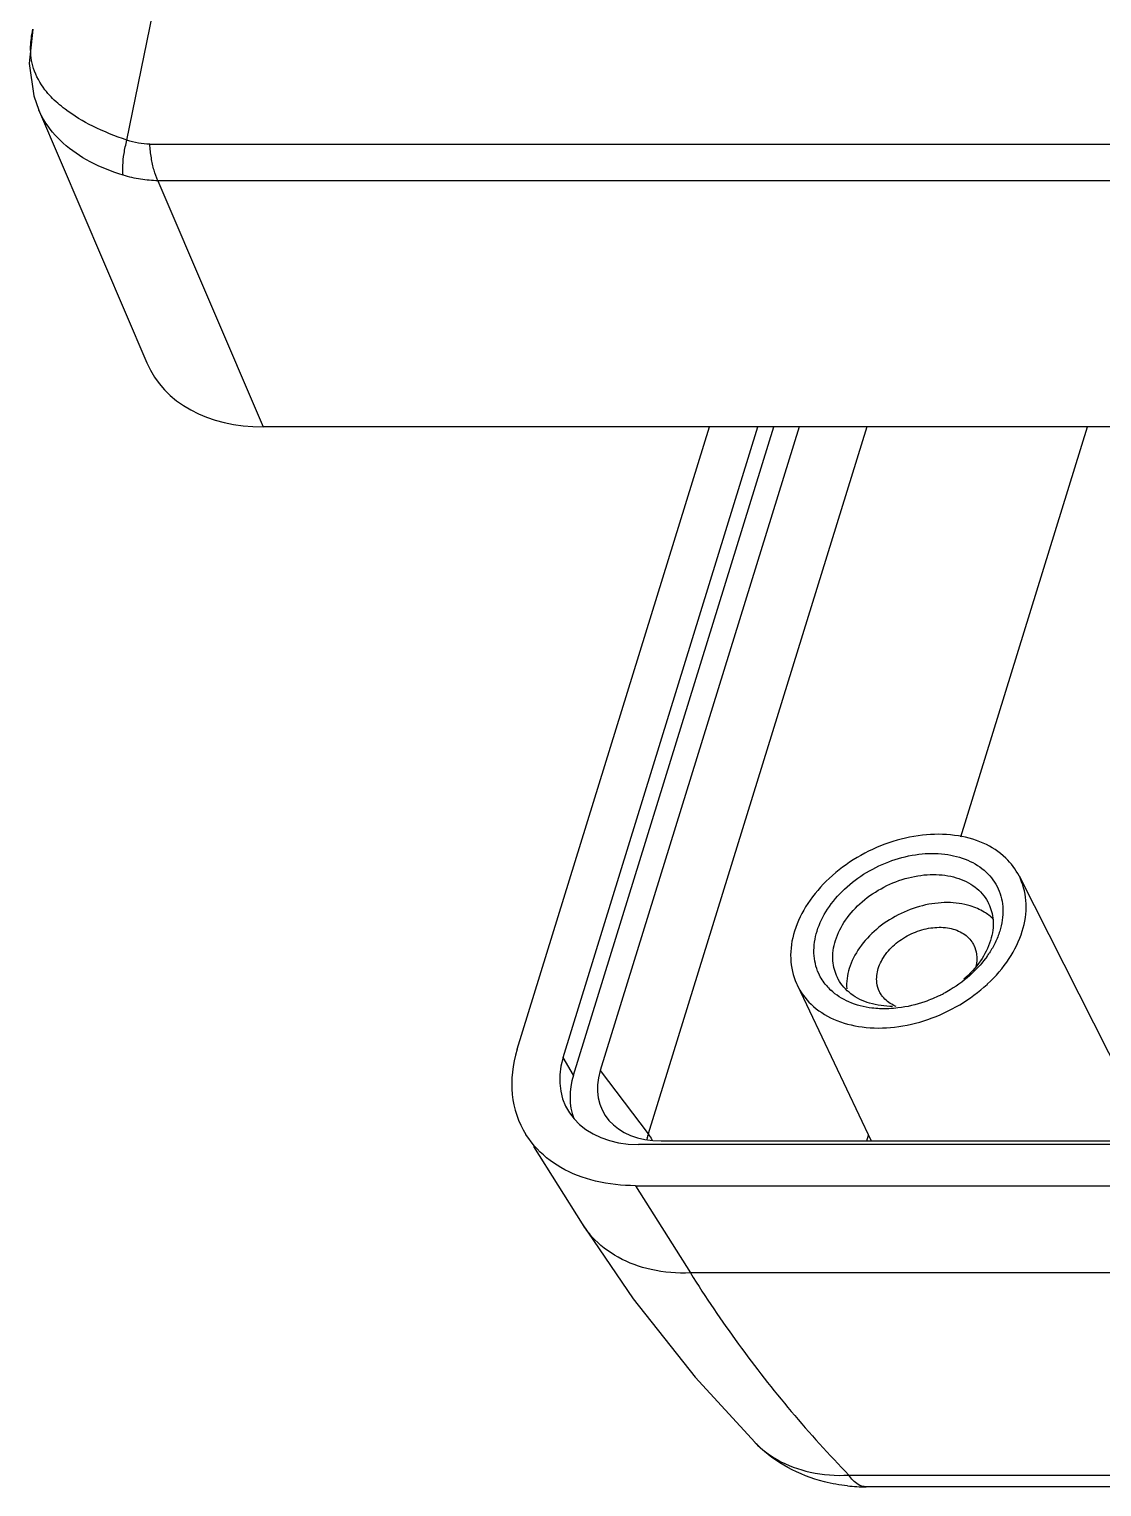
# Model space of a CAD drawing. Header units: inches. Extents: x -219 to 252, y -99 to 210.
# Drawn here: x -75.57 to -56.68, y -78.75 to -53.08 of the extents above; entities that cross this region are included whole.
import ezdxf

# ---------------------------------------------------------------- set-up
doc = ezdxf.new("R2010")
doc.units = ezdxf.units.IN
doc.header["$MEASUREMENT"] = 0

# ---------------------------------------------------------------- blocks, each defined once
blk = doc.blocks.new('block 2998')
at = {"color": 7, "lineweight": 25, "true_color": 0xffffff}
blk.add_lwpolyline([(-75.507, -53.077), (-75.572, -53.681), (-75.492, -54.249), (-75.402, -54.5)], dxfattribs=at)
blk = doc.blocks.new('block 3005')
at = {"color": 7, "lineweight": 25, "true_color": 0xffffff}
blk.add_lwpolyline([(-62.789, -77.97), (-62.788, -77.971)], dxfattribs=at)
blk = doc.blocks.new('block 3006')
at = {"color": 7, "lineweight": 25, "true_color": 0xffffff}
blk.add_lwpolyline([(-65.515, -71.417), (-64.669, -72.533)], dxfattribs=at)
blk = doc.blocks.new('block 3007')
at = {"color": 7, "lineweight": 25, "true_color": 0xffffff}
blk.add_lwpolyline([(-66.675, -72.742), (-66.824, -72.541)], dxfattribs=at)
blk = doc.blocks.new('block 3008')
at = {"color": 7, "lineweight": 25, "true_color": 0xffffff}
blk.add_lwpolyline([(-65.831, -74.118), (-64.934, -75.438), (-63.841, -76.819), (-62.788, -77.97)], dxfattribs=at)
blk = doc.blocks.new('block 3009')
at = {"color": 7, "lineweight": 25, "true_color": 0xffffff}
blk.add_lwpolyline([(-66.691, -72.752), (-65.83, -74.119)], dxfattribs=at)
blk = doc.blocks.new('block 3010')
at = {"color": 7, "lineweight": 25, "true_color": 0xffffff}
blk.add_lwpolyline([(-64.895, -73.445), (-63.926, -74.982)], dxfattribs=at)
blk = doc.blocks.new('block 3011')
at = {"color": 7, "lineweight": 25, "true_color": 0xffffff}
blk.add_lwpolyline([(-65.985, -71.5), (-66.168, -71.185)], dxfattribs=at)
blk = doc.blocks.new('block 3012')
at = {"color": 7, "lineweight": 25, "true_color": 0xffffff}
blk.add_lwpolyline([(-75.406, -54.49), (-73.498, -58.953)], dxfattribs=at)
blk = doc.blocks.new('block 3013')
at = {"color": 7, "lineweight": 25, "true_color": 0xffffff}
blk.add_lwpolyline([(-73.305, -55.744), (-71.45, -60.081)], dxfattribs=at)
blk = doc.blocks.new('block 3016')
at = {"color": 7, "lineweight": 25, "true_color": 0xffffff}
blk.add_lwpolyline([(-73.851, -55.03), (-73.142, -51.554)], dxfattribs=at)
blk = doc.blocks.new('block 3028')
at = {"color": 7, "lineweight": 25, "true_color": 0xffffff}
blk.add_lwpolyline([(-62.048, -69.908), (-60.742, -72.656)], dxfattribs=at)
blk = doc.blocks.new('block 3032')
at = {"color": 7, "lineweight": 25, "true_color": 0xffffff}
blk.add_lwpolyline([(-58.138, -67.989), (-55.774, -72.656)], dxfattribs=at)
blk = doc.blocks.new('block 3036')
at = {"color": 7, "lineweight": 25, "true_color": 0xffffff}
blk.add_lwpolyline([(-66.977, -71.043), (-63.59, -60.081)], dxfattribs=at)
blk = doc.blocks.new('block 3037')
at = {"color": 7, "lineweight": 25, "true_color": 0xffffff}
blk.add_lwpolyline([(-66.168, -71.185), (-62.737, -60.081)], dxfattribs=at)
blk = doc.blocks.new('block 3038')
at = {"color": 7, "lineweight": 25, "true_color": 0xffffff}
blk.add_lwpolyline([(-65.985, -71.5), (-62.456, -60.081)], dxfattribs=at)
blk = doc.blocks.new('block 3039')
at = {"color": 7, "lineweight": 25, "true_color": 0xffffff}
blk.add_lwpolyline([(-62.012, -60.081), (-65.515, -71.417)], dxfattribs=at)
blk = doc.blocks.new('block 3047')
at = {"color": 7, "lineweight": 25, "true_color": 0xffffff}
blk.add_lwpolyline([(-60.821, -60.081), (-64.669, -72.533)], dxfattribs=at)
blk = doc.blocks.new('block 3048')
at = {"color": 7, "lineweight": 25, "true_color": 0xffffff}
blk.add_lwpolyline([(-60.82, -72.656), (-60.789, -72.557)], dxfattribs=at)
blk = doc.blocks.new('block 3049')
at = {"color": 7, "lineweight": 25, "true_color": 0xffffff}
blk.add_lwpolyline([(-59.165, -67.303), (-56.934, -60.081)], dxfattribs=at)
blk = doc.blocks.new('block 3057')
at = {"color": 7, "lineweight": 25, "true_color": 0xffffff}
blk.add_lwpolyline([(29.591, -78.748), (-60.832, -78.748)], dxfattribs=at)
blk = doc.blocks.new('block 3058')
at = {"color": 7, "lineweight": 25, "true_color": 0xffffff}
blk.add_lwpolyline([(-61.136, -78.543), (29.287, -78.543)], dxfattribs=at)
blk = doc.blocks.new('block 3059')
at = {"color": 7, "lineweight": 25, "true_color": 0xffffff}
blk.add_lwpolyline([(27.713, -74.982), (-63.926, -74.982)], dxfattribs=at)
blk = doc.blocks.new('block 3068')
at = {"color": 7, "lineweight": 25, "true_color": 0xffffff}
blk.add_lwpolyline([(-64.891, -73.445), (26.996, -73.445)], dxfattribs=at)
blk = doc.blocks.new('block 3069')
at = {"color": 7, "lineweight": 25, "true_color": 0xffffff}
blk.add_lwpolyline([(27.392, -72.719), (-64.838, -72.719)], dxfattribs=at)
blk = doc.blocks.new('block 3070')
at = {"color": 7, "lineweight": 25, "true_color": 0xffffff}
blk.add_lwpolyline([(-64.441, -72.656), (27.56, -72.656)], dxfattribs=at)
blk = doc.blocks.new('block 3110')
at = {"color": 7, "lineweight": 25, "true_color": 0xffffff}
blk.add_lwpolyline([(20.439, -60.081), (-71.45, -60.081)], dxfattribs=at)
blk = doc.blocks.new('block 3125')
at = {"color": 7, "lineweight": 25, "true_color": 0xffffff}
blk.add_lwpolyline([(18.258, -55.744), (-73.305, -55.744)], dxfattribs=at)
blk = doc.blocks.new('block 3126')
at = {"color": 7, "lineweight": 25, "true_color": 0xffffff}
blk.add_lwpolyline([(-73.447, -55.102), (18.116, -55.102)], dxfattribs=at)
blk = doc.blocks.new('block 3366')
at = {"color": 7, "lineweight": 25, "true_color": 0xffffff}
blk.add_open_spline([(-61.158, -78.732), (-61.05, -78.743), (-60.941, -78.749), (-60.832, -78.749)], degree=3, dxfattribs=at)
blk = doc.blocks.new('block 3367')
at = {"color": 7, "lineweight": 25, "true_color": 0xffffff}
blk.add_open_spline([(-59.53, -70.093), (-59.51, -70.083), (-59.49, -70.073), (-59.471, -70.062)], degree=3, dxfattribs=at)
blk = doc.blocks.new('block 3368')
at = {"color": 7, "lineweight": 25, "true_color": 0xffffff}
blk.add_open_spline([(-58.702, -69.406), (-58.688, -69.387), (-58.675, -69.368), (-58.662, -69.348)], degree=3, dxfattribs=at)
blk = doc.blocks.new('block 3369')
at = {"color": 7, "lineweight": 25, "true_color": 0xffffff}
blk.add_open_spline([(-64.669, -72.533), (-64.677, -72.56), (-64.685, -72.588), (-64.691, -72.616)], degree=3, dxfattribs=at)
blk = doc.blocks.new('block 3370')
at = {"color": 7, "lineweight": 25, "true_color": 0xffffff}
blk.add_open_spline([(-64.669, -72.533), (-64.678, -72.566), (-64.686, -72.599), (-64.692, -72.632)], degree=3, dxfattribs=at)
blk = doc.blocks.new('block 3371')
at = {"color": 7, "lineweight": 25, "true_color": 0xffffff}
blk.add_open_spline([(-61.531, -69.92), (-61.507, -69.949), (-61.482, -69.975), (-61.455, -70.001)], degree=3, dxfattribs=at)
blk = doc.blocks.new('block 3372')
at = {"color": 7, "lineweight": 25, "true_color": 0xffffff}
blk.add_open_spline([(-58.67, -68.68), (-58.696, -68.661), (-58.723, -68.642), (-58.75, -68.625)], degree=3, dxfattribs=at)
blk = doc.blocks.new('block 3373')
at = {"color": 7, "lineweight": 25, "true_color": 0xffffff}
blk.add_open_spline([(-58.586, -68.754), (-58.612, -68.728), (-58.641, -68.703), (-58.67, -68.68)], degree=3, dxfattribs=at)
blk = doc.blocks.new('block 3374')
at = {"color": 7, "lineweight": 25, "true_color": 0xffffff}
blk.add_open_spline([(-64.668, -72.532), (-64.647, -72.567), (-64.625, -72.601), (-64.603, -72.636)], degree=3, dxfattribs=at)
blk = doc.blocks.new('block 3481')
at = {"color": 7, "lineweight": 25, "true_color": 0xffffff}
blk.add_open_spline([(-58.932, -69.211), (-58.908, -69.26), (-58.892, -69.314), (-58.885, -69.369), (-58.876, -69.441), (-58.883, -69.514), (-58.9, -69.584)], degree=3, knots=[0, 0, 0, 0, 1, 1, 1, 2, 2, 2, 2], dxfattribs=at)
blk = doc.blocks.new('block 3482')
at = {"color": 7, "lineweight": 25, "true_color": 0xffffff}
blk.add_open_spline([(-58.675, -68.473), (-58.63, -68.564), (-58.604, -68.666), (-58.596, -68.767)], degree=3, dxfattribs=at)
blk = doc.blocks.new('block 3483')
at = {"color": 7, "lineweight": 25, "true_color": 0xffffff}
blk.add_open_spline([(-58.596, -68.767), (-58.592, -68.827), (-58.594, -68.887), (-58.601, -68.946)], degree=3, dxfattribs=at)
blk = doc.blocks.new('block 3484')
at = {"color": 7, "lineweight": 25, "true_color": 0xffffff}
blk.add_open_spline([(-58.601, -68.946), (-58.609, -69.007), (-58.622, -69.067), (-58.64, -69.126)], degree=3, dxfattribs=at)
blk = doc.blocks.new('block 3485')
at = {"color": 7, "lineweight": 25, "true_color": 0xffffff}
blk.add_open_spline([(-58.138, -67.989), (-58.197, -67.872), (-58.278, -67.765), (-58.373, -67.674), (-58.488, -67.563), (-58.623, -67.477), (-58.768, -67.412), (-58.928, -67.341), (-59.099, -67.296), (-59.272, -67.274), (-59.461, -67.249), (-59.652, -67.25), (-59.841, -67.272), (-60.042, -67.294), (-60.239, -67.341), (-60.43, -67.406), (-60.626, -67.473), (-60.814, -67.56), (-60.992, -67.666), (-61.167, -67.77), (-61.332, -67.893), (-61.482, -68.032), (-61.624, -68.165), (-61.753, -68.313), (-61.86, -68.477), (-61.959, -68.627), (-62.04, -68.79), (-62.093, -68.961)], degree=3, knots=[0, 0, 0, 0, 1, 1, 1, 2, 2, 2, 3, 3, 3, 4, 4, 4, 5, 5, 5, 6, 6, 6, 7, 7, 7, 8, 8, 8, 9, 9, 9, 9], dxfattribs=at)
blk = doc.blocks.new('block 3487')
at = {"color": 7, "lineweight": 25, "true_color": 0xffffff}
blk.add_open_spline([(-61.158, -78.732), (-61.296, -78.718), (-61.432, -78.694), (-61.566, -78.66), (-61.79, -78.604), (-62.008, -78.52), (-62.211, -78.409), (-62.404, -78.302), (-62.584, -78.17), (-62.741, -78.017), (-62.757, -78.002), (-62.773, -77.986), (-62.789, -77.97)], degree=3, knots=[0, 0, 0, 0, 1, 1, 1, 2, 2, 2, 3, 3, 3, 4, 4, 4, 4], dxfattribs=at)
blk = doc.blocks.new('block 3493')
at = {"color": 7, "lineweight": 25, "true_color": 0xffffff}
blk.add_open_spline([(-62.093, -68.961), (-62.141, -69.116), (-62.166, -69.28), (-62.16, -69.444), (-62.154, -69.596), (-62.12, -69.747), (-62.059, -69.885), (-62.055, -69.892), (-62.052, -69.9), (-62.048, -69.908)], degree=3, knots=[0, 0, 0, 0, 1, 1, 1, 2, 2, 2, 3, 3, 3, 3], dxfattribs=at)
blk = doc.blocks.new('block 3494')
at = {"color": 7, "lineweight": 25, "true_color": 0xffffff}
blk.add_open_spline([(-58.64, -69.126), (-58.68, -69.253), (-58.742, -69.375), (-58.818, -69.485)], degree=3, dxfattribs=at)
blk = doc.blocks.new('block 3495')
at = {"color": 7, "lineweight": 25, "true_color": 0xffffff}
blk.add_open_spline([(-58.818, -69.485), (-58.901, -69.605), (-59.001, -69.714), (-59.112, -69.809)], degree=3, dxfattribs=at)
blk = doc.blocks.new('block 3496')
at = {"color": 7, "lineweight": 25, "true_color": 0xffffff}
blk.add_open_spline([(-60.365, -70.287), (-60.501, -70.287), (-60.638, -70.27), (-60.769, -70.23), (-60.887, -70.195), (-61.001, -70.141), (-61.099, -70.065), (-61.189, -69.996), (-61.267, -69.908), (-61.322, -69.809), (-61.327, -69.799), (-61.332, -69.789), (-61.337, -69.779)], degree=3, knots=[0, 0, 0, 0, 1, 1, 1, 2, 2, 2, 3, 3, 3, 4, 4, 4, 4], dxfattribs=at)
blk = doc.blocks.new('block 3497')
at = {"color": 7, "lineweight": 25, "true_color": 0xffffff}
blk.add_open_spline([(-60.301, -70.289), (-60.329, -70.278), (-60.356, -70.265), (-60.381, -70.25), (-60.451, -70.21), (-60.514, -70.156), (-60.559, -70.09), (-60.573, -70.07), (-60.585, -70.05), (-60.595, -70.028)], degree=3, knots=[0, 0, 0, 0, 1, 1, 1, 2, 2, 2, 3, 3, 3, 3], dxfattribs=at)
blk = doc.blocks.new('block 3517')
at = {"color": 7, "lineweight": 25, "true_color": 0xffffff}
blk.add_open_spline([(-63.926, -74.982), (-64.157, -74.99), (-64.391, -74.972), (-64.617, -74.922), (-64.819, -74.877), (-65.016, -74.806), (-65.197, -74.706), (-65.369, -74.611), (-65.528, -74.489), (-65.66, -74.343), (-65.723, -74.273), (-65.779, -74.198), (-65.829, -74.119)], degree=3, knots=[0, 0, 0, 0, 1, 1, 1, 2, 2, 2, 3, 3, 3, 4, 4, 4, 4], dxfattribs=at)
blk = doc.blocks.new('block 3519')
at = {"color": 7, "lineweight": 25, "true_color": 0xffffff}
blk.add_open_spline([(-63.926, -74.982), (-63.659, -75.409), (-63.376, -75.826), (-63.08, -76.233), (-62.784, -76.64), (-62.473, -77.036), (-62.149, -77.421), (-61.825, -77.807), (-61.487, -78.181), (-61.136, -78.543)], degree=3, knots=[0, 0, 0, 0, 1, 1, 1, 2, 2, 2, 3, 3, 3, 3], dxfattribs=at)
blk = doc.blocks.new('block 3540')
at = {"color": 7, "lineweight": 25, "true_color": 0xffffff}
blk.add_open_spline([(-62.788, -77.971), (-62.674, -78.087), (-62.542, -78.188), (-62.4, -78.268), (-62.218, -78.372), (-62.019, -78.444), (-61.814, -78.489), (-61.592, -78.538), (-61.363, -78.554), (-61.136, -78.543)], degree=3, knots=[0, 0, 0, 0, 1, 1, 1, 2, 2, 2, 3, 3, 3, 3], dxfattribs=at)
blk = doc.blocks.new('block 3542')
at = {"color": 7, "lineweight": 25, "true_color": 0xffffff}
blk.add_open_spline([(-64.891, -73.445), (-65.129, -73.445), (-65.367, -73.42), (-65.599, -73.364), (-65.812, -73.312), (-66.018, -73.234), (-66.208, -73.124), (-66.383, -73.022), (-66.544, -72.894), (-66.675, -72.742)], degree=3, knots=[0, 0, 0, 0, 1, 1, 1, 2, 2, 2, 3, 3, 3, 3], dxfattribs=at)
blk = doc.blocks.new('block 3543')
at = {"color": 7, "lineweight": 25, "true_color": 0xffffff}
blk.add_open_spline([(-60.832, -78.748), (-60.881, -78.747), (-60.93, -78.731), (-60.973, -78.706), (-61.041, -78.667), (-61.092, -78.606), (-61.136, -78.543)], degree=3, knots=[0, 0, 0, 0, 1, 1, 1, 2, 2, 2, 2], dxfattribs=at)
blk = doc.blocks.new('block 3550')
at = {"color": 7, "lineweight": 25, "true_color": 0xffffff}
blk.add_open_spline([(-60.595, -70.028), (-60.619, -69.979), (-60.635, -69.925), (-60.642, -69.87), (-60.653, -69.786), (-60.642, -69.7), (-60.617, -69.62)], degree=3, knots=[0, 0, 0, 0, 1, 1, 1, 2, 2, 2, 2], dxfattribs=at)
blk = doc.blocks.new('block 3552')
at = {"color": 7, "lineweight": 25, "true_color": 0xffffff}
blk.add_open_spline([(-58.081, -68.961), (-58.033, -68.806), (-58.007, -68.642), (-58.013, -68.479), (-58.019, -68.327), (-58.053, -68.176), (-58.115, -68.038), (-58.122, -68.021), (-58.13, -68.005), (-58.138, -67.989)], degree=3, knots=[0, 0, 0, 0, 1, 1, 1, 2, 2, 2, 3, 3, 3, 3], dxfattribs=at)
blk = doc.blocks.new('block 3553')
at = {"color": 7, "lineweight": 25, "true_color": 0xffffff}
blk.add_open_spline([(-58.477, -68.961), (-58.499, -69.031), (-58.526, -69.099), (-58.558, -69.165)], degree=3, dxfattribs=at)
blk = doc.blocks.new('block 3554')
at = {"color": 7, "lineweight": 25, "true_color": 0xffffff}
blk.add_open_spline([(-58.558, -69.165), (-58.589, -69.228), (-58.624, -69.29), (-58.662, -69.348)], degree=3, dxfattribs=at)
blk = doc.blocks.new('block 3555')
at = {"color": 7, "lineweight": 25, "true_color": 0xffffff}
blk.add_open_spline([(-58.702, -69.406), (-58.778, -69.513), (-58.866, -69.612), (-58.962, -69.702)], degree=3, dxfattribs=at)
blk = doc.blocks.new('block 3556')
at = {"color": 7, "lineweight": 25, "true_color": 0xffffff}
blk.add_open_spline([(-58.962, -69.702), (-59.08, -69.813), (-59.211, -69.911), (-59.35, -69.994), (-59.39, -70.018), (-59.43, -70.041), (-59.471, -70.062)], degree=3, knots=[0, 0, 0, 0, 1, 1, 1, 2, 2, 2, 2], dxfattribs=at)
blk = doc.blocks.new('block 3557')
at = {"color": 7, "lineweight": 25, "true_color": 0xffffff}
blk.add_open_spline([(-59.53, -70.093), (-59.617, -70.135), (-59.706, -70.173), (-59.797, -70.204), (-59.95, -70.258), (-60.109, -70.296), (-60.27, -70.315), (-60.378, -70.328), (-60.486, -70.333), (-60.594, -70.328)], degree=3, knots=[0, 0, 0, 0, 1, 1, 1, 2, 2, 2, 3, 3, 3, 3], dxfattribs=at)
blk = doc.blocks.new('block 3558')
at = {"color": 7, "lineweight": 25, "true_color": 0xffffff}
blk.add_open_spline([(-60.594, -70.328), (-60.639, -70.326), (-60.683, -70.322), (-60.728, -70.317), (-60.867, -70.3), (-61.004, -70.265), (-61.134, -70.209), (-61.251, -70.158), (-61.362, -70.088), (-61.455, -70.001)], degree=3, knots=[0, 0, 0, 0, 1, 1, 1, 2, 2, 2, 3, 3, 3, 3], dxfattribs=at)
blk = doc.blocks.new('block 3559')
at = {"color": 7, "lineweight": 25, "true_color": 0xffffff}
blk.add_open_spline([(-61.531, -69.92), (-61.585, -69.856), (-61.632, -69.784), (-61.667, -69.707), (-61.718, -69.595), (-61.745, -69.473), (-61.75, -69.35), (-61.755, -69.218), (-61.735, -69.086), (-61.696, -68.961)], degree=3, knots=[0, 0, 0, 0, 1, 1, 1, 2, 2, 2, 3, 3, 3, 3], dxfattribs=at)
blk = doc.blocks.new('block 3560')
at = {"color": 7, "lineweight": 25, "true_color": 0xffffff}
blk.add_open_spline([(-61.696, -68.961), (-61.654, -68.825), (-61.59, -68.694), (-61.511, -68.574), (-61.426, -68.444), (-61.324, -68.326), (-61.211, -68.22), (-61.093, -68.109), (-60.962, -68.012), (-60.823, -67.928), (-60.682, -67.843), (-60.532, -67.773), (-60.376, -67.718), (-60.223, -67.665), (-60.064, -67.627), (-59.903, -67.607), (-59.751, -67.589), (-59.597, -67.587), (-59.446, -67.606), (-59.306, -67.623), (-59.169, -67.657), (-59.04, -67.713), (-58.922, -67.765), (-58.812, -67.834), (-58.718, -67.922), (-58.63, -68.005), (-58.557, -68.105), (-58.506, -68.216), (-58.456, -68.328), (-58.428, -68.451), (-58.423, -68.573)], degree=3, knots=[0, 0, 0, 0, 1, 1, 1, 2, 2, 2, 3, 3, 3, 4, 4, 4, 5, 5, 5, 6, 6, 6, 7, 7, 7, 8, 8, 8, 9, 9, 9, 10, 10, 10, 10], dxfattribs=at)
blk = doc.blocks.new('block 3561')
at = {"color": 7, "lineweight": 25, "true_color": 0xffffff}
blk.add_open_spline([(-58.423, -68.573), (-58.418, -68.703), (-58.439, -68.836), (-58.477, -68.961)], degree=3, dxfattribs=at)
blk = doc.blocks.new('block 3562')
at = {"color": 7, "lineweight": 25, "true_color": 0xffffff}
blk.add_open_spline([(-61.371, -69.126), (-61.332, -68.998), (-61.27, -68.877), (-61.194, -68.767), (-61.111, -68.646), (-61.011, -68.538), (-60.9, -68.443), (-60.783, -68.343), (-60.655, -68.257), (-60.518, -68.186), (-60.381, -68.115), (-60.236, -68.059), (-60.087, -68.021), (-59.943, -67.985), (-59.795, -67.964), (-59.647, -67.964), (-59.51, -67.964), (-59.373, -67.982), (-59.243, -68.021), (-59.124, -68.057), (-59.011, -68.111), (-58.913, -68.186), (-58.822, -68.256), (-58.744, -68.344), (-58.69, -68.443), (-58.685, -68.453), (-58.68, -68.463), (-58.675, -68.473)], degree=3, knots=[0, 0, 0, 0, 1, 1, 1, 2, 2, 2, 3, 3, 3, 4, 4, 4, 5, 5, 5, 6, 6, 6, 7, 7, 7, 8, 8, 8, 9, 9, 9, 9], dxfattribs=at)
blk = doc.blocks.new('block 3563')
at = {"color": 7, "lineweight": 25, "true_color": 0xffffff}
blk.add_open_spline([(-61.129, -69.62), (-61.165, -69.734), (-61.182, -69.857), (-61.173, -69.977)], degree=3, dxfattribs=at)
blk = doc.blocks.new('block 3564')
at = {"color": 7, "lineweight": 25, "true_color": 0xffffff}
blk.add_open_spline([(-60.617, -69.62), (-60.589, -69.53), (-60.544, -69.446), (-60.488, -69.37), (-60.427, -69.288), (-60.354, -69.215), (-60.272, -69.152), (-60.188, -69.088), (-60.096, -69.034), (-59.999, -68.992), (-59.901, -68.95), (-59.799, -68.921), (-59.694, -68.905), (-59.596, -68.891), (-59.496, -68.889), (-59.398, -68.904), (-59.31, -68.918), (-59.223, -68.945), (-59.146, -68.989), (-59.076, -69.029), (-59.013, -69.084), (-58.968, -69.149), (-58.955, -69.169), (-58.943, -69.19), (-58.932, -69.211)], degree=3, knots=[0, 0, 0, 0, 1, 1, 1, 2, 2, 2, 3, 3, 3, 4, 4, 4, 5, 5, 5, 6, 6, 6, 7, 7, 7, 8, 8, 8, 8], dxfattribs=at)
blk = doc.blocks.new('block 3565')
at = {"color": 7, "lineweight": 25, "true_color": 0xffffff}
blk.add_open_spline([(-61.337, -69.779), (-61.381, -69.688), (-61.408, -69.587), (-61.416, -69.485), (-61.425, -69.364), (-61.407, -69.241), (-61.371, -69.126)], degree=3, knots=[0, 0, 0, 0, 1, 1, 1, 2, 2, 2, 2], dxfattribs=at)
blk = doc.blocks.new('block 3567')
at = {"color": 7, "lineweight": 25, "true_color": 0xffffff}
blk.add_open_spline([(-58.75, -68.625), (-58.827, -68.579), (-58.91, -68.543), (-58.996, -68.516), (-59.126, -68.476), (-59.263, -68.459), (-59.399, -68.458), (-59.547, -68.458), (-59.694, -68.477), (-59.838, -68.513), (-59.986, -68.551), (-60.13, -68.605), (-60.267, -68.675), (-60.403, -68.745), (-60.532, -68.83), (-60.649, -68.93), (-60.762, -69.025), (-60.863, -69.134), (-60.948, -69.256), (-61.026, -69.368), (-61.089, -69.49), (-61.129, -69.62)], degree=3, knots=[0, 0, 0, 0, 1, 1, 1, 2, 2, 2, 3, 3, 3, 4, 4, 4, 5, 5, 5, 6, 6, 6, 7, 7, 7, 7], dxfattribs=at)
blk = doc.blocks.new('block 3606')
at = {"color": 7, "lineweight": 25, "true_color": 0xffffff}
blk.add_open_spline([(-62.048, -69.908), (-61.988, -70.035), (-61.902, -70.151), (-61.8, -70.249), (-61.686, -70.359), (-61.55, -70.446), (-61.405, -70.511), (-61.245, -70.582), (-61.074, -70.626), (-60.901, -70.649), (-60.712, -70.674), (-60.521, -70.673), (-60.332, -70.651), (-60.131, -70.628), (-59.934, -70.582), (-59.743, -70.517), (-59.547, -70.45), (-59.359, -70.362), (-59.182, -70.257), (-59.01, -70.154), (-58.848, -70.035), (-58.701, -69.899)], degree=3, knots=[0, 0, 0, 0, 1, 1, 1, 2, 2, 2, 3, 3, 3, 4, 4, 4, 5, 5, 5, 6, 6, 6, 7, 7, 7, 7], dxfattribs=at)
blk = doc.blocks.new('block 3607')
at = {"color": 7, "lineweight": 25, "true_color": 0xffffff}
blk.add_open_spline([(-58.701, -69.899), (-58.698, -69.896), (-58.695, -69.894), (-58.692, -69.891), (-58.549, -69.758), (-58.42, -69.609), (-58.313, -69.446), (-58.214, -69.295), (-58.133, -69.132), (-58.081, -68.961)], degree=3, knots=[0, 0, 0, 0, 1, 1, 1, 2, 2, 2, 3, 3, 3, 3], dxfattribs=at)
blk = doc.blocks.new('block 3630')
at = {"color": 7, "lineweight": 25, "true_color": 0xffffff}
blk.add_open_spline([(-73.851, -55.03), (-74.056, -54.961), (-74.257, -54.881), (-74.45, -54.784), (-74.622, -54.699), (-74.787, -54.601), (-74.94, -54.485), (-75.028, -54.419), (-75.111, -54.346), (-75.187, -54.266)], degree=3, knots=[0, 0, 0, 0, 1, 1, 1, 2, 2, 2, 3, 3, 3, 3], dxfattribs=at)
blk = doc.blocks.new('block 3631')
at = {"color": 7, "lineweight": 25, "true_color": 0xffffff}
blk.add_open_spline([(-75.187, -54.266), (-75.224, -54.227), (-75.26, -54.185), (-75.293, -54.142), (-75.38, -54.029), (-75.451, -53.902), (-75.494, -53.766), (-75.532, -53.644), (-75.548, -53.515), (-75.546, -53.387), (-75.543, -53.283), (-75.528, -53.179), (-75.507, -53.077)], degree=3, knots=[0, 0, 0, 0, 1, 1, 1, 2, 2, 2, 3, 3, 3, 4, 4, 4, 4], dxfattribs=at)
blk = doc.blocks.new('block 3635')
at = {"color": 7, "lineweight": 25, "true_color": 0xffffff}
blk.add_open_spline([(-73.447, -55.102), (-73.514, -55.102), (-73.581, -55.096), (-73.646, -55.084), (-73.716, -55.072), (-73.785, -55.054), (-73.851, -55.03)], degree=3, knots=[0, 0, 0, 0, 1, 1, 1, 2, 2, 2, 2], dxfattribs=at)
blk = doc.blocks.new('block 3640')
at = {"color": 7, "lineweight": 25, "true_color": 0xffffff}
blk.add_open_spline([(-73.915, -55.649), (-73.923, -55.592), (-73.924, -55.533), (-73.922, -55.475), (-73.919, -55.405), (-73.911, -55.334), (-73.9, -55.265), (-73.888, -55.186), (-73.871, -55.107), (-73.851, -55.03)], degree=3, knots=[0, 0, 0, 0, 1, 1, 1, 2, 2, 2, 3, 3, 3, 3], dxfattribs=at)
blk = doc.blocks.new('block 3641')
at = {"color": 7, "lineweight": 25, "true_color": 0xffffff}
blk.add_open_spline([(-73.305, -55.744), (-73.332, -55.685), (-73.354, -55.624), (-73.372, -55.561), (-73.392, -55.49), (-73.408, -55.417), (-73.42, -55.343), (-73.433, -55.263), (-73.442, -55.183), (-73.447, -55.102)], degree=3, knots=[0, 0, 0, 0, 1, 1, 1, 2, 2, 2, 3, 3, 3, 3], dxfattribs=at)
blk = doc.blocks.new('block 3738')
at = {"color": 7, "lineweight": 25, "true_color": 0xffffff}
blk.add_open_spline([(-73.305, -55.744), (-73.406, -55.744), (-73.508, -55.735), (-73.609, -55.72), (-73.712, -55.704), (-73.815, -55.68), (-73.915, -55.649)], degree=3, knots=[0, 0, 0, 0, 1, 1, 1, 2, 2, 2, 2], dxfattribs=at)
blk = doc.blocks.new('block 3739')
at = {"color": 7, "lineweight": 25, "true_color": 0xffffff}
blk.add_open_spline([(-73.915, -55.649), (-74.116, -55.587), (-74.312, -55.509), (-74.498, -55.41), (-74.668, -55.319), (-74.83, -55.211), (-74.973, -55.082), (-75.105, -54.963), (-75.222, -54.827), (-75.312, -54.675), (-75.346, -54.618), (-75.376, -54.56), (-75.402, -54.499)], degree=3, knots=[0, 0, 0, 0, 1, 1, 1, 2, 2, 2, 3, 3, 3, 4, 4, 4, 4], dxfattribs=at)
blk = doc.blocks.new('block 3747')
at = {"color": 7, "lineweight": 25, "true_color": 0xffffff}
blk.add_open_spline([(-66.977, -71.043), (-67.146, -71.587), (-67.092, -72.115), (-66.825, -72.541)], degree=3, dxfattribs=at)
blk = doc.blocks.new('block 3749')
at = {"color": 7, "lineweight": 25, "true_color": 0xffffff}
blk.add_open_spline([(-65.985, -71.5), (-66.067, -71.767), (-66.067, -72.03), (-65.982, -72.261)], degree=3, dxfattribs=at)
blk = doc.blocks.new('block 3751')
at = {"color": 7, "lineweight": 25, "true_color": 0xffffff}
blk.add_open_spline([(-65.515, -71.417), (-65.727, -72.103), (-65.247, -72.656), (-64.441, -72.656)], degree=3, dxfattribs=at)
blk = doc.blocks.new('block 3753')
at = {"color": 7, "lineweight": 25, "true_color": 0xffffff}
blk.add_open_spline([(-66.168, -71.185), (-66.43, -72.033), (-65.835, -72.719), (-64.838, -72.719)], degree=3, dxfattribs=at)
blk = doc.blocks.new('block 3756')
at = {"color": 7, "lineweight": 25, "true_color": 0xffffff}
blk.add_open_spline([(-73.498, -58.953), (-73.198, -59.655), (-72.424, -60.081), (-71.45, -60.081)], degree=3, dxfattribs=at)

msp = doc.modelspace()

# ---------------------------------------------------------------- block references
for name in ['block 3016', 'block 2998', 'block 3631', 'block 3630', 'block 3012', 'block 3739', 'block 3640', 'block 3635', 'block 3126', 'block 3641', 'block 3738', 'block 3013', 'block 3125', 'block 3756', 'block 3110', 'block 3036', 'block 3037', 'block 3038', 'block 3039', 'block 3047', 'block 3049', 'block 3485', 'block 3560', 'block 3562', 'block 3032', 'block 3552', 'block 3567', 'block 3482', 'block 3372', 'block 3373', 'block 3483', 'block 3561', 'block 3493', 'block 3559', 'block 3564', 'block 3607', 'block 3484', 'block 3553', 'block 3565', 'block 3481', 'block 3494', 'block 3554', 'block 3495', 'block 3555', 'block 3368', 'block 3496', 'block 3563', 'block 3550', 'block 3556', 'block 3606', 'block 3028', 'block 3371', 'block 3558', 'block 3497', 'block 3367', 'block 3557', 'block 3747', 'block 3753', 'block 3011', 'block 3749', 'block 3751', 'block 3006', 'block 3007', 'block 3370', 'block 3369', 'block 3374', 'block 3070', 'block 3048', 'block 3009', 'block 3542', 'block 3069', 'block 3010', 'block 3068', 'block 3008', 'block 3517', 'block 3059', 'block 3519', 'block 3005', 'block 3487', 'block 3540', 'block 3058', 'block 3543', 'block 3366', 'block 3057']:
    msp.add_blockref(name, (0, 0))

doc.saveas('drawing.dxf')
